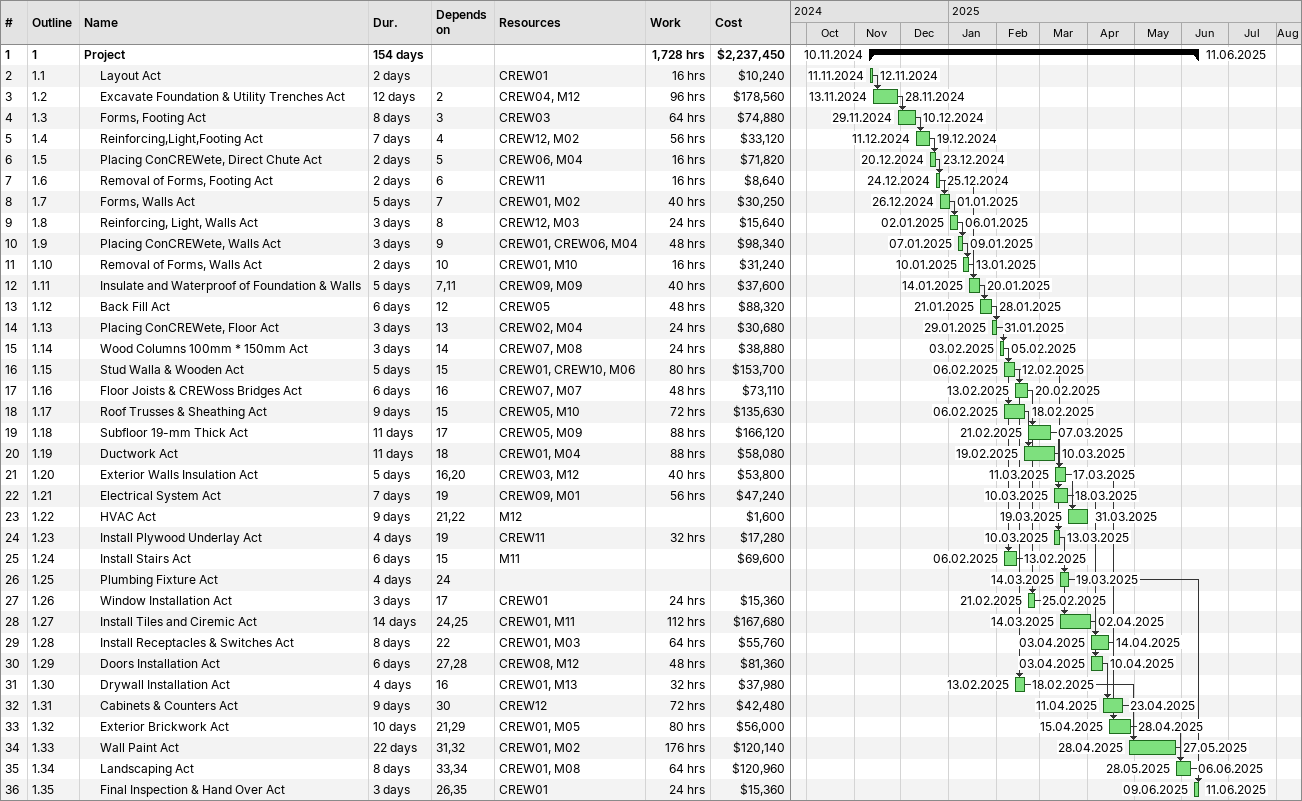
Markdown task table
| ID | WBS | Task | Duration | Start | Finish | Predecessors | Resources | Work (h) | Cost ($) |
|---|---|---|---|---|---|---|---|---|---|
| 1 | 1 | **Project** | 154d | 2024-11-10 | 2025-06-11 |  |  | 1728 | 2237450 |
| 2 | 1.1 | Layout Act | 2d | 2024-11-11 | 2024-11-12 |  | CREW01 | 16 | 10240 |
| 3 | 1.2 | Excavate Foundation & Utility Trenches Act | 12d | 2024-11-13 | 2024-11-28 | 2 | CREW04, M12 | 96 | 178560 |
| 4 | 1.3 | Forms, Footing Act | 8d | 2024-11-29 | 2024-12-10 | 3 | CREW03 | 64 | 74880 |
| 5 | 1.4 | Reinforcing,Light,Footing Act | 7d | 2024-12-11 | 2024-12-19 | 4 | CREW12, M02 | 56 | 33120 |
| 6 | 1.5 | Placing ConCREWete, Direct Chute Act | 2d | 2024-12-20 | 2024-12-23 | 5 | CREW06, M04 | 16 | 71820 |
| 7 | 1.6 | Removal of Forms, Footing Act | 2d | 2024-12-24 | 2024-12-25 | 6 | CREW11 | 16 | 8640 |
| 8 | 1.7 | Forms, Walls Act | 5d | 2024-12-26 | 2025-01-01 | 7 | CREW01, M02 | 40 | 30250 |
| 9 | 1.8 | Reinforcing, Light, Walls Act | 3d | 2025-01-02 | 2025-01-06 | 8 | CREW12, M03 | 24 | 15640 |
| 10 | 1.9 | Placing ConCREWete, Walls Act | 3d | 2025-01-07 | 2025-01-09 | 9 | CREW01, CREW06, M04 | 48 | 98340 |
| 11 | 1.10 | Removal of Forms, Walls Act | 2d | 2025-01-10 | 2025-01-13 | 10 | CREW01, M10 | 16 | 31240 |
| 12 | 1.11 | Insulate and Waterproof of Foundation & Walls | 5d | 2025-01-14 | 2025-01-20 | 7, 11 | CREW09, M09 | 40 | 37600 |
| 13 | 1.12 | Back Fill Act | 6d | 2025-01-21 | 2025-01-28 | 12 | CREW05 | 48 | 88320 |
| 14 | 1.13 | Placing ConCREWete, Floor Act | 3d | 2025-01-29 | 2025-01-31 | 13 | CREW02, M04 | 24 | 30680 |
| 15 | 1.14 | Wood Columns 100mm * 150mm Act | 3d | 2025-02-03 | 2025-02-05 | 14 | CREW07, M08 | 24 | 38880 |
| 16 | 1.15 | Stud Walla & Wooden Act | 5d | 2025-02-06 | 2025-02-12 | 15 | CREW01, CREW10, M06 | 80 | 153700 |
| 17 | 1.16 | Floor Joists & CREWoss Bridges Act | 6d | 2025-02-13 | 2025-02-20 | 16 | CREW07, M07 | 48 | 73110 |
| 18 | 1.17 | Roof Trusses & Sheathing Act | 9d | 2025-02-06 | 2025-02-18 | 15 | CREW05, M10 | 72 | 135630 |
| 19 | 1.18 | Subfloor 19-mm Thick Act | 11d | 2025-02-21 | 2025-03-07 | 17 | CREW05, M09 | 88 | 166120 |
| 20 | 1.19 | Ductwork Act | 11d | 2025-02-19 | 2025-03-10 | 18 | CREW01, M04 | 88 | 58080 |
| 21 | 1.20 | Exterior Walls Insulation Act | 5d | 2025-03-11 | 2025-03-17 | 16, 20 | CREW03, M12 | 40 | 53800 |
| 22 | 1.21 | Electrical System Act | 7d | 2025-03-10 | 2025-03-18 | 19 | CREW09, M01 | 56 | 47240 |
| 23 | 1.22 | HVAC Act | 9d | 2025-03-19 | 2025-03-31 | 21, 22 | M12 |  | 1600 |
| 24 | 1.23 | Install Plywood Underlay Act | 4d | 2025-03-10 | 2025-03-13 | 19 | CREW11 | 32 | 17280 |
| 25 | 1.24 | Install Stairs Act | 6d | 2025-02-06 | 2025-02-13 | 15 | M11 |  | 69600 |
| 26 | 1.25 | Plumbing Fixture Act | 4d | 2025-03-14 | 2025-03-19 | 24 |  |  |  |
| 27 | 1.26 | Window Installation Act | 3d | 2025-02-21 | 2025-02-25 | 17 | CREW01 | 24 | 15360 |
| 28 | 1.27 | Install Tiles and Ciremic Act | 14d | 2025-03-14 | 2025-04-02 | 24, 25 | CREW01, M11 | 112 | 167680 |
| 29 | 1.28 | Install Receptacles & Switches Act | 8d | 2025-04-03 | 2025-04-14 | 22 | CREW01, M03 | 64 | 55760 |
| 30 | 1.29 | Doors Installation Act | 6d | 2025-04-03 | 2025-04-10 | 27, 28 | CREW08, M12 | 48 | 81360 |
| 31 | 1.30 | Drywall Installation Act | 4d | 2025-02-13 | 2025-02-18 | 16 | CREW01, M13 | 32 | 37980 |
| 32 | 1.31 | Cabinets & Counters Act | 9d | 2025-04-11 | 2025-04-23 | 30 | CREW12 | 72 | 42480 |
| 33 | 1.32 | Exterior Brickwork Act | 10d | 2025-04-15 | 2025-04-28 | 21, 29 | CREW01, M05 | 80 | 56000 |
| 34 | 1.33 | Wall Paint Act | 22d | 2025-04-28 | 2025-05-27 | 31, 32 | CREW01, M02 | 176 | 120140 |
| 35 | 1.34 | Landscaping Act | 8d | 2025-05-28 | 2025-06-06 | 33, 34 | CREW01, M08 | 64 | 120960 |
| 36 | 1.35 | Final Inspection & Hand Over Act | 3d | 2025-06-09 | 2025-06-11 | 26, 35 | CREW01 | 24 | 15360 |
